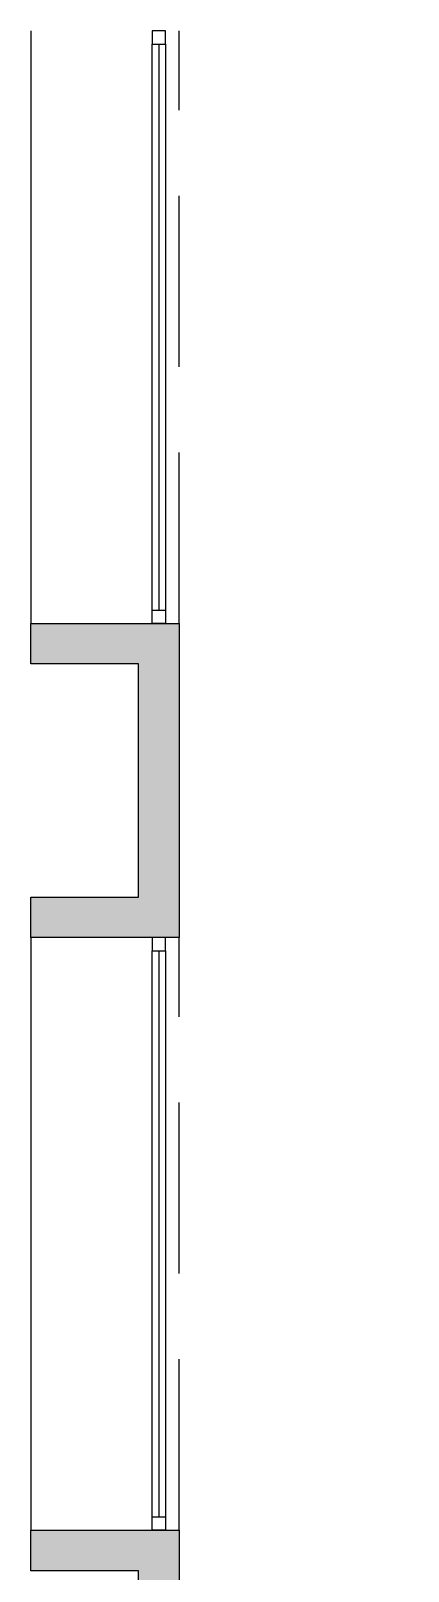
# Model space of a CAD drawing. Header units: metres. Extents: x 1769 to 3632, y 809 to 2652.
# Drawn here: x 2681.54 to 2682.94, y 1791.71 to 1797.43 of the extents above; entities that cross this region are included whole.
import ezdxf

# ---------------------------------------------------------------- set-up
doc = ezdxf.new("R2010")
doc.units = ezdxf.units.M
doc.header["$LTSCALE"] = 10
doc.linetypes.add('HIDDEN', pattern=[9.525, 6.35, -3.175])
for name, color, linetype in [('A-GLAZ', 150, 'Continuous'), ('A-PROJ+', 1, 'HIDDEN'), ('A-WALL', 6, 'Continuous'), ('A-WALL-PATT', 8, 'Continuous')]:
    doc.layers.add(name, color=color, linetype=linetype)

# ---------------------------------------------------------------- blocks, each defined once
blk = doc.blocks.new('*U422')
at = {"layer": 'A-GLAZ', "ltscale": 0.01}
for p, q in [((0.0155777, 0.000025), (0.0176777, 0.000025)), ((0.0155777, 0), (0.0176777, 0)), ((0.0176777, -0.000025), (0.0155777, -0.000025))]:
    blk.add_line(p, q, dxfattribs=at)
for points in [[(0.0155277, -0.000025), (0.0155777, -0.000025), (0.0155777, 0.000025), (0.0155277, 0.000025)], [(0.0177277, -0.000025), (0.0176777, -0.000025), (0.0176777, 0.000025), (0.0177277, 0.000025)]]:
    blk.add_lwpolyline(points, close=True, dxfattribs=at)
blk = doc.blocks.new('*U421')
at = {"layer": 'A-GLAZ', "ltscale": 0.01}
for p, q in [((0.0156944, 0.000025), (0.0177944, 0.000025)), ((0.0156944, 0), (0.0177944, 0)), ((0.0177944, -0.000025), (0.0156944, -0.000025))]:
    blk.add_line(p, q, dxfattribs=at)
for points in [[(0.0156444, -0.000025), (0.0156944, -0.000025), (0.0156944, 0.000025), (0.0156444, 0.000025)], [(0.0178444, -0.000025), (0.0177944, -0.000025), (0.0177944, 0.000025), (0.0178444, 0.000025)]]:
    blk.add_lwpolyline(points, close=True, dxfattribs=at)

msp = doc.modelspace()

# ---------------------------------------------------------------- hatches: boundary and pattern name
at = {"layer": 'A-WALL-PATT'}
h = msp.add_hatch(color=256, dxfattribs=at)
h.dxf.hatch_style = 1
h.paths.add_polyline_path([(2682.0877, 1791), (2682.9378, 1791), (2682.9378, 1790.85), (2681.9378, 1790.85), (2681.9377, 1791.7152), (2681.5378, 1791.7152), (2681.5378, 1791.8652), (2682.0877, 1791.8652)])
h.paths.add_polyline_path([(2681.9378, 1794.2152), (2681.9378, 1795.0805), (2681.5378, 1795.0805), (2681.5378, 1795.2305), (2682.0878, 1795.2305), (2682.0878, 1794.0652), (2681.5378, 1794.0652), (2681.5378, 1794.2152)])

# ---------------------------------------------------------------- linework, layer by layer
at = {"layer": 'A-PROJ+', "ltscale": 0.01}
for p, q in [((2682.0878, 1795.2305), (2682.0878, 1797.4305)), ((2682.0878, 1791.8652), (2682.0878, 1794.0652))]:
    msp.add_line(p, q, dxfattribs=at)
at = {"layer": 'A-WALL', "ltscale": 0.01}
for p, q in [((2681.5378, 1797.4305), (2681.5378, 1795.2305)), ((2681.5378, 1794.0652), (2681.5378, 1791.8652))]:
    msp.add_line(p, q, dxfattribs=at)
for points in [[(2681.9378, 1794.2152), (2681.9378, 1795.0805), (2681.5378, 1795.0805), (2681.5378, 1795.2305), (2682.0878, 1795.2305), (2682.0878, 1794.0652), (2681.5378, 1794.0652), (2681.5378, 1794.2152)], [(2682.0877, 1791), (2682.9378, 1791), (2682.9378, 1790.85), (2681.9378, 1790.85), (2681.9377, 1791.7152), (2681.5378, 1791.7152), (2681.5378, 1791.8652), (2682.0877, 1791.8652)]]:
    msp.add_lwpolyline(points, close=True, dxfattribs=at)

# ---------------------------------------------------------------- block references
at = {"layer": 'A-GLAZ', "ltscale": 0.01, "xscale": 1000.000000000006, "yscale": 1000.000000000006, "zscale": 1000.000000000006, "rotation": 270.000000000058}
for name, p in [('*U422', (2682.0128, 1812.9581)), ('*U421', (2682.0128, 1809.7096))]:
    msp.add_blockref(name, p, dxfattribs=at)

doc.saveas('drawing.dxf')
